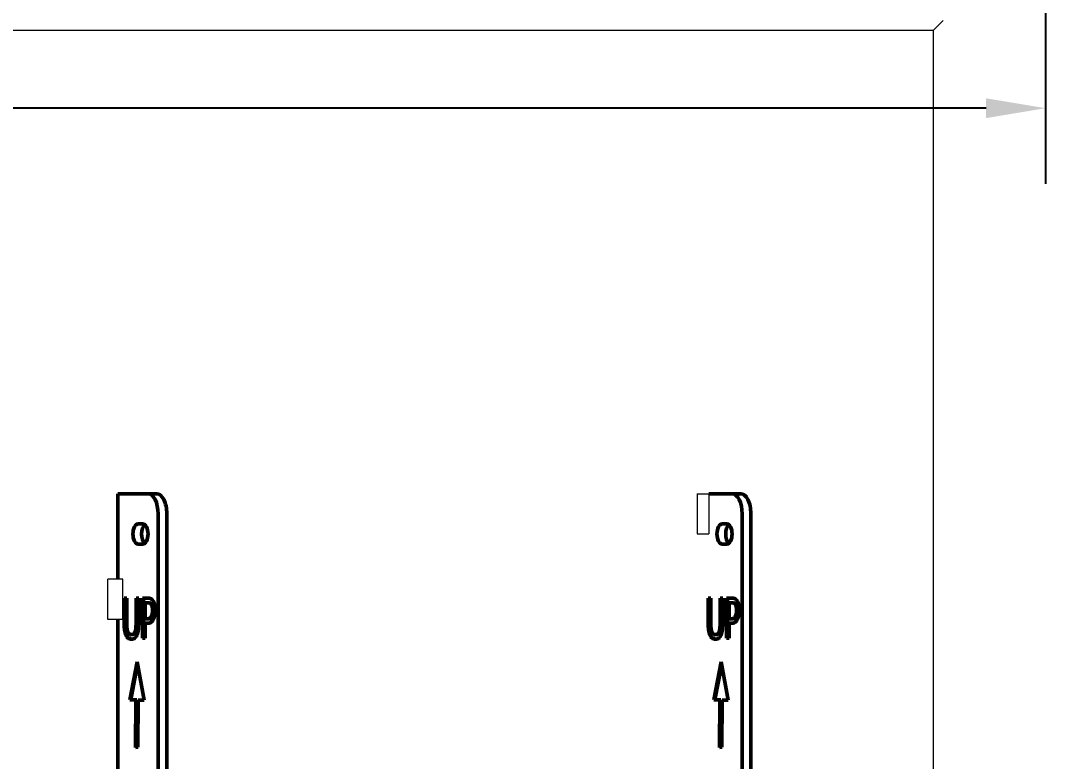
# Model space of a CAD drawing. Header units: inches. Extents: x 19 to 503, y 7 to 322.
# Drawn here: x 105.05 to 130.51, y 106.5 to 124.9 of the extents above; entities that cross this region are included whole.
import ezdxf

# ---------------------------------------------------------------- set-up
doc = ezdxf.new("R2010")
doc.units = ezdxf.units.IN
doc.header["$LTSCALE"] = 15
doc.header["$MEASUREMENT"] = 0
doc.layers.add('Dimension (ANSI)', color=7, linetype='Continuous', lineweight=25)
doc.layers.add('Visible (ANSI)', color=7, linetype='Continuous', lineweight=50)
doc.styles.add('MEMCOR Medium', font='arial.ttf')
doc.dimstyles.new('Default (ANSI)', dxfattribs={"dimscale": 15, "dimtxt": 0.1500000059604645, "dimasz": 0.09842519462108612, "dimexe": 0.125, "dimexo": 0.0625, "dimgap": 0.03149606299212598, "dimtad": 0, "dimtih": 1, "dimtoh": 1, "dimdec": 4, "dimrnd": 1e-08, "dimzin": 3, "dimdsep": 46, "dimlunit": 5, "dimtxsty": 'MEMCOR Medium', "dimcen": 0.09, "dimdle": 0.3937007874015748, "dimclrd": 256, "dimclre": 256, "dimclrt": 256, "dimadec": 0, "dimazin": 1, "dimtfac": 0.800000011920929, "dimtofl": 0, "dimtmove": 0, "dimatfit": 3, "dimfxl": 1, "dimfrac": 1, "dimtolj": 1, "dimtzin": 4, "dimlwd": -1, "dimlwe": -1, "dimarcsym": 0})

# ---------------------------------------------------------------- blocks, each defined once
blk = doc.blocks.new('*D19')
at = {"layer": 'Defpoints', "color": 0, "transparency": 16777216}
for p in [(76.44151917354199, 131.0309396494326), (130.5112939882424, 131.0309396494326), (130.5112939882424, 122.7233096018314)]:
    blk.add_point(p, dxfattribs=at)
at = {"layer": 'Dimension (ANSI)', "transparency": 16777216}
for p, q in [((76.44151917354199, 130.0934396494326), (76.44151917354199, 120.8483096018314)), ((130.5112939882424, 130.0934396494326), (130.5112939882424, 120.8483096018314)), ((76.44151917354199, 122.7233096018314), (68.22686254811369, 122.7233096018314)), ((129.0349160689261, 122.7233096018314), (77.91789709285828, 122.7233096018314))]:
    blk.add_line(p, q, dxfattribs=at)
for points in [[(77.91789709285828, 122.9693725883841), (77.91789709285828, 122.4772466152786), (76.44151917354199, 122.7233096018314)], [(129.0349160689261, 122.9693725883841), (129.0349160689261, 122.4772466152786), (130.5112939882424, 122.7233096018314)]]:
    blk.add_solid(points, dxfattribs=at)
at = {"layer": 'Dimension (ANSI)', "transparency": 16777216, "char_height": 2.250000089406967, "attachment_point": 5, "style": 'MEMCOR Medium'}
for s, insert in [('\\A1; 54{\\H0.8x;\\S1#16;} in', (59.22790347945332, 125.0376503577737)), ('\\A1;[1373.4 mm]', (59.22790347945332, 120.8089347576983))]:
    blk.add_mtext(s, dxfattribs=dict(at, insert=insert))

msp = doc.modelspace()

# ---------------------------------------------------------------- linework, layer by layer
at = {"layer": 'Visible (ANSI)', "linetype": 'Continuous', "lineweight": 18}
for p, q in [((127.7227823214303, 124.6509396494325), (127.9727479787115, 124.9009396494325)), ((127.7227823214303, 124.6509396494325), (79.22669963689725, 124.6509396494325)), ((127.7261135248977, 103.6236562132051), (127.7261135248977, 124.6542713105731)), ((121.8606658187334, 113.1509396494325), (122.1477145902943, 113.1509396494325)), ((121.8606658187334, 113.1509396494325), (121.8606658187334, 112.1509396494325)), ((122.1477145902943, 113.1509396494325), (122.1477145902943, 112.1509396494325)), ((121.8606658187334, 112.1509396494325), (122.1477145902943, 112.1509396494325)), ((107.5957871419709, 111.0259396494325), (107.2239930033772, 111.0259396494325)), ((107.2239930033772, 110.0259396494325), (107.2239930033772, 111.0259396494325)), ((107.5957871419709, 110.0259396494325), (107.5957871419709, 111.0259396494325)), ((107.5957871419709, 110.0259396494325), (107.2239930033772, 110.0259396494325))]:
    msp.add_line(p, q, dxfattribs=at)
at = {"layer": 'Visible (ANSI)'}
for p, q in [((108.2207871419705, 113.1509396494325), (107.4707871419709, 113.1509396494325)), ((107.4707871419709, 113.1509396494325), (107.4707871419709, 111.0259396494325)), ((108.4372934929167, 113.1509396494325), (108.2207871419705, 113.1509396494325)), ((122.7267126553624, 113.1509396494325), (122.1477145902943, 113.1509396494325)), ((122.9432190063086, 113.1509396494325), (122.7267126553624, 113.1509396494325)), ((108.4707871419704, 83.9009396494325), (108.4707871419704, 112.6509396494325)), ((108.6872934929166, 112.6509396494325), (108.6872934929166, 83.9009396494325)), ((122.9767126553623, 83.90093964943252), (122.9767126553622, 112.6509396494325)), ((123.1932190063084, 112.6509396494325), (123.1932190063085, 83.90093964943252)), ((107.9707871419707, 112.4009396494325), (108.0957871419706, 112.4009396494325)), ((122.4767126553625, 112.4009396494325), (122.6017126553625, 112.4009396494325)), ((108.0957871419706, 111.9009396494325), (107.9707871419707, 111.9009396494325)), ((122.6017126553625, 111.9009396494325), (122.4767126553625, 111.9009396494325)), ((107.6273383976512, 109.9365232360031), (107.6273383976512, 110.5605102606674)), ((107.6273383976512, 110.5605102606674), (107.6937889639141, 110.5605102606674)), ((107.6489890327458, 109.9365232360031), (107.6489890327458, 110.5605102606674)), ((107.6937889639141, 110.5605102606674), (107.6937889639141, 109.9365232360031)), ((107.9227192684175, 110.5605102606674), (107.9891698346804, 110.5605102606674)), ((107.9227192684175, 109.9332817449659), (107.9227192684175, 110.5605102606674)), ((107.9443699035121, 109.9332817449659), (107.9443699035121, 110.5605102606674)), ((107.9891698346804, 110.5605102606674), (107.9891698346804, 109.9365232360031)), ((108.0843886338986, 109.5605102756859), (108.0843886338986, 110.5605102606674)), ((108.0843886338986, 110.5605102606674), (108.2099964115907, 110.5605102606674)), ((108.1060392689932, 109.5605102756859), (108.1060392689932, 110.5605102606674)), ((122.133263911043, 109.9365232360032), (122.133263911043, 110.5605102606675)), ((122.133263911043, 110.5605102606675), (122.199714477306, 110.5605102606675)), ((122.1549145461377, 109.9365232360032), (122.1549145461377, 110.5605102606675)), ((122.199714477306, 110.5605102606675), (122.199714477306, 109.9365232360032)), ((122.4286447818093, 110.5605102606675), (122.4950953480722, 110.5605102606675)), ((122.4286447818093, 109.9332817449659), (122.4286447818093, 110.5605102606675)), ((122.4502954169039, 109.9332817449659), (122.4502954169039, 110.5605102606675)), ((122.4950953480722, 110.5605102606675), (122.4950953480722, 109.9365232360032)), ((122.5903141472904, 109.560510275686), (122.5903141472904, 110.5605102606675)), ((122.5903141472904, 110.5605102606675), (122.7159219249825, 110.5605102606675)), ((122.611964782385, 109.560510275686), (122.611964782385, 110.5605102606675)), ((108.2059445477942, 110.4454373288462), (108.1508392001615, 110.4454373288462)), ((108.1508392001615, 110.4454373288462), (108.1508392001615, 110.0467339312685)), ((108.2059445477942, 110.4454373288462), (108.2275951828888, 110.4454373288462)), ((122.711870061186, 110.4454373288463), (122.6567647135533, 110.4454373288463)), ((122.6567647135533, 110.4454373288463), (122.6567647135534, 110.0467339312685)), ((122.711870061186, 110.4454373288463), (122.7335206962806, 110.4454373288463)), ((107.470787141971, 110.0259396494325), (107.470787141971, 102.1509396494325)), ((108.1508392001615, 110.0467339312685), (108.1962200746825, 110.0467339312685)), ((108.1962200746825, 110.0467339312685), (108.2178707097771, 110.0467339312685)), ((108.302784092531, 110.106701515457), (108.3244347276256, 110.106701515457)), ((122.6567647135534, 110.0467339312685), (122.7021455880744, 110.0467339312685)), ((122.7021455880744, 110.0467339312685), (122.723796223169, 110.0467339312685)), ((122.8087096059228, 110.1067015154571), (122.8303602410174, 110.1067015154571)), ((108.1508392001615, 109.9332817449659), (108.1508392001615, 109.5605102756859)), ((108.2071601069331, 109.9332817449659), (108.1508392001615, 109.9332817449659)), ((122.6567647135534, 109.9332817449659), (122.6567647135534, 109.560510275686)), ((122.713085620325, 109.9332817449659), (122.6567647135534, 109.9332817449659)), ((107.808051522976, 109.6528927702466), (107.8297021580706, 109.6528927702466)), ((108.1508392001615, 109.5605102756859), (108.0843886338986, 109.5605102756859)), ((122.3139770363678, 109.6528927702467), (122.3356276714624, 109.6528927702467)), ((122.6567647135534, 109.560510275686), (122.5903141472904, 109.560510275686)), ((107.7703768931363, 108.031427006463), (107.9526804435617, 108.9745872438667)), ((107.9526804435617, 108.9745872438667), (108.1252790646046, 108.0244915491368)), ((122.2763024065282, 108.031427006463), (122.4586059569535, 108.9745872438667)), ((122.4586059569535, 108.9745872438667), (122.6312045779964, 108.0244915491368)), ((107.7920275282309, 108.031427006463), (107.9631701166997, 108.9168452223642)), ((122.2979530416228, 108.031427006463), (122.4690956300915, 108.9168452223643)), ((107.9184849498833, 108.0293281487508), (107.7703768931363, 108.031427006463)), ((107.7703768931363, 108.031427006463), (107.7920275282309, 108.031427006463)), ((107.9401355849779, 108.0293281487508), (107.7920275282309, 108.031427006463)), ((107.9112679124539, 106.8534078802187), (107.9184849498833, 108.0293281487508)), ((107.9184849498833, 108.0293281487508), (107.9401355849779, 108.0293281487508)), ((107.932920157077, 106.8536701314737), (107.9401355849779, 108.0293281487508)), ((107.9751315225627, 108.0280032716288), (107.9689501901558, 106.8541065260166)), ((107.9751315225627, 108.0280032716288), (107.9967821576573, 108.0280032716288)), ((108.1252790646046, 108.0244915491368), (107.9751315225627, 108.0280032716288)), ((108.1251866816688, 108.0250000852368), (107.9967821576573, 108.0280032716288)), ((122.4244104632751, 108.0293281487508), (122.2763024065282, 108.031427006463)), ((122.2763024065282, 108.031427006463), (122.2979530416228, 108.031427006463)), ((122.4460610983698, 108.0293281487508), (122.2979530416228, 108.031427006463)), ((122.4171934258458, 106.8534078802187), (122.4244104632751, 108.0293281487508)), ((122.4244104632751, 108.0293281487508), (122.4460610983698, 108.0293281487508)), ((122.4388456704688, 106.8536701314738), (122.4460610983698, 108.0293281487508)), ((122.4810570359546, 108.0280032716288), (122.4748757035476, 106.8541065260167)), ((122.4810570359546, 108.0280032716288), (122.5027076710492, 108.0280032716288)), ((122.6312045779964, 108.0244915491368), (122.4810570359546, 108.0280032716288)), ((122.6311121950606, 108.0250000852368), (122.5027076710492, 108.0280032716288)), ((107.9689501901558, 106.8541065260166), (107.9112679124539, 106.8534078802187)), ((122.4748757035476, 106.8541065260167), (122.4171934258458, 106.8534078802187))]:
    msp.add_line(p, q, dxfattribs=at)
for centre, major_axis, ratio, start_param, end_param in [((108.2207871419705, 112.6509396494325), (6.272473870723006e-16, 0.5000000000000012), 0.4999999999997287, 4.712388980384732, 6.283185307179608), ((108.4372934929167, 112.6509396494325), (-7.714587856830454e-16, 0.5000000000000028), 0.4999999999997286, 4.712388980384689, 6.283185307179586), ((122.7267126553624, 112.6509396494325), (6.384536953507494e-16, 0.5000000000000012), 0.4999999999997286, 4.712388980384732, 6.283185307179608), ((122.9432190063086, 112.6509396494325), (-7.602524774045964e-16, 0.5000000000000028), 0.4999999999997285, 4.712388980384689, 6.283185307179586), ((107.9707871419707, 112.1509396494325), (1.463214595781085e-15, -0.2499999999999992), 0.4999999999997287, 3.141592653589759, 6.283185307179552), ((108.1872934929168, 112.1509396494325), (-4.968548538476877e-16, 0.2500000000000011), 0.4999999999997287, 0.3747344327088299, 2.766858220881144), ((108.0957871419706, 112.1509396494325), (-1.434759022408027e-15, 0.2499999999999992), 0.4999999999997287, 3.14159265358976, 6.283185307179552), ((122.4767126553625, 112.1509396494325), (1.457611441641861e-15, -0.2499999999999992), 0.4999999999997286, 3.141592653589759, 6.283185307179552), ((122.6932190063087, 112.1509396494325), (-5.070992838239287e-16, 0.2500000000000004), 0.4999999999997286, 0.3747344327088292, 2.766858220880987), ((122.6017126553625, 112.1509396494325), (-1.429155868268802e-15, 0.2499999999999992), 0.4999999999997286, 3.14159265358976, 6.283185307179552)]:
    msp.add_ellipse(centre, major_axis=major_axis, ratio=ratio, start_param=start_param, end_param=end_param, dxfattribs=at)
for points in [[(108.2099964115907, 110.5605102606674), (108.2545669133524, 110.5605102606674), (108.3169656158188, 110.5313368413325), (108.3408716122183, 110.498111558201)], [(108.3408716122183, 110.498111558201), (108.3688294724142, 110.4600240385137), (108.4004340100271, 110.3425199884146), (108.4004340100271, 110.2590515942063)], [(122.7159219249825, 110.5605102606675), (122.7604924267442, 110.5605102606675), (122.8228911292106, 110.5313368413325), (122.8467971256101, 110.498111558201)], [(122.8467971256101, 110.498111558201), (122.8747549858061, 110.4600240385137), (122.9063595234189, 110.3425199884146), (122.9063595234189, 110.2590515942063)], [(108.2950855513176, 110.4073498091589), (108.2792832825112, 110.4284195009008), (108.2371438990274, 110.4454373288462), (108.2059445477942, 110.4454373288462)], [(108.3311471391066, 110.2549997304097), (108.3311471391066, 110.3068635870052), (108.3133189384019, 110.3830386263798), (108.2950855513176, 110.4073498091589)], [(108.302784092531, 110.106701515457), (108.3177759885781, 110.1366853075513), (108.3311471391066, 110.2071877376108), (108.3311471391066, 110.2549997304097)], [(108.4004340100271, 110.2590515942063), (108.4004340100271, 110.1942217734619), (108.3773383863869, 110.0775280961221), (108.3566738810247, 110.0370094581569)], [(122.8010110647094, 110.4073498091589), (122.785208795903, 110.4284195009009), (122.7430694124192, 110.4454373288463), (122.711870061186, 110.4454373288463)], [(122.8370726524984, 110.2549997304098), (122.8370726524984, 110.3068635870052), (122.8192444517938, 110.3830386263798), (122.8010110647094, 110.4073498091589)], [(122.8087096059228, 110.1067015154571), (122.8237015019699, 110.1366853075513), (122.8370726524984, 110.2071877376108), (122.8370726524984, 110.2549997304098)], [(122.9063595234189, 110.2590515942063), (122.9063595234189, 110.1942217734619), (122.8832638997788, 110.0775280961221), (122.8625993944165, 110.0370094581569)], [(108.1962200746825, 110.0467339312685), (108.2367387126477, 110.0467339312685), (108.2865766373449, 110.0726658595663), (108.302784092531, 110.106701515457)], [(108.3566738810247, 110.0370094581569), (108.330741952727, 109.9859559743207), (108.2606447090472, 109.9332817449659), (108.2071601069331, 109.9332817449659)], [(122.7021455880744, 110.0467339312685), (122.7426642260396, 110.0467339312685), (122.7925021507368, 110.0726658595663), (122.8087096059228, 110.1067015154571)], [(122.8625993944165, 110.0370094581569), (122.8366674661188, 109.9859559743207), (122.766570222439, 109.9332817449659), (122.713085620325, 109.9332817449659)], [(107.6751503904501, 109.6318230785047), (107.6488132757728, 109.6836869351002), (107.6273383976512, 109.829554031775), (107.6273383976512, 109.9365232360031)], [(107.6937889639141, 109.9365232360031), (107.6937889639141, 109.866831178703), (107.7027030642665, 109.7728279386236), (107.7152638420357, 109.7347404189364)], [(107.7152638420357, 109.7347404189364), (107.7286349925642, 109.6942217809711), (107.7748262398445, 109.6528927702466), (107.808051522976, 109.6528927702466)], [(107.808051522976, 109.6528927702466), (107.8392508742092, 109.6528927702466), (107.8878732397674, 109.6942217809711), (107.9012443902959, 109.7347404189364)], [(107.9012443902959, 109.7347404189364), (107.9138051680651, 109.7728279386236), (107.9227192684175, 109.8660208059437), (107.9227192684175, 109.9332817449659)], [(107.9891698346804, 109.9365232360031), (107.9891698346804, 109.8319851500529), (107.9681001429385, 109.6828765623409), (107.9413578418814, 109.6318230785047)], [(122.181075903842, 109.6318230785048), (122.1547387891646, 109.6836869351002), (122.133263911043, 109.829554031775), (122.133263911043, 109.9365232360032)], [(122.199714477306, 109.9365232360032), (122.199714477306, 109.866831178703), (122.2086285776583, 109.7728279386237), (122.2211893554275, 109.7347404189364)], [(122.2211893554275, 109.7347404189364), (122.234560505956, 109.6942217809712), (122.2807517532364, 109.6528927702467), (122.3139770363678, 109.6528927702467)], [(122.3139770363678, 109.6528927702467), (122.345176387601, 109.6528927702467), (122.3937987531592, 109.6942217809712), (122.4071699036878, 109.7347404189364)], [(122.4071699036878, 109.7347404189364), (122.419730681457, 109.7728279386237), (122.4286447818093, 109.8660208059437), (122.4286447818093, 109.9332817449659)], [(122.4950953480722, 109.9365232360032), (122.4950953480722, 109.8319851500529), (122.4740256563303, 109.6828765623409), (122.4472833552733, 109.6318230785048)], [(107.808051522976, 109.539440583944), (107.7638862075939, 109.539440583944), (107.6982460140903, 109.5856318312244), (107.6751503904501, 109.6318230785047)], [(107.9413578418815, 109.6318230785047), (107.917451845482, 109.5848214584651), (107.8542427702563, 109.539440583944), (107.808051522976, 109.539440583944)], [(122.3139770363678, 109.539440583944), (122.2698117209858, 109.539440583944), (122.2041715274821, 109.5856318312244), (122.181075903842, 109.6318230785048)], [(122.4472833552733, 109.6318230785048), (122.4233773588739, 109.5848214584651), (122.3601682836482, 109.539440583944), (122.3139770363678, 109.539440583944)]]:
    msp.add_open_spline(points, degree=2, dxfattribs=at)
for points, knots in [([(108.3167361864122, 110.4073498091589), (108.3024543742283, 110.4263922254042), (108.2880344506238, 110.4336289010282), (108.2633560378325, 110.443595183117), (108.244357724037, 110.4454373288462), (108.2275951828888, 110.4454373288462)], [-0.3818938295760734, -0.3818938295760734, -0.3818938295760734, -0.3818938295760734, -0.2554611270989197, -0.2554611270989197, 0, 0, 0, 0]), ([(108.3527977742012, 110.2549997304097), (108.3527977742012, 110.27528201762), (108.3517753219784, 110.2957450228384), (108.3462082616783, 110.338098323537), (108.3418749520725, 110.3540541092898), (108.3326372251616, 110.3817864475865), (108.3253265338231, 110.395896012611), (108.3167361864122, 110.4073498091589)], [-0.3372795691193959, -0.3372795691193959, -0.3372795691193959, -0.3372795691193959, -0.2539165574754846, -0.2539165574754846, -0.157342525365897, -0.157342525365897, 0, 0, 0, 0]), ([(108.3244347276256, 110.106701515457), (108.3292315078613, 110.1162950759284), (108.3335950706498, 110.1267021515996), (108.3413724372894, 110.1501069371878), (108.3441279406502, 110.1614740697964), (108.3510802095877, 110.1981314878302), (108.3527977742012, 110.2270167889129), (108.3527977742012, 110.2549997304097)], [-0.3778990737857397, -0.3778990737857397, -0.3778990737857397, -0.3778990737857397, -0.2983955769262049, -0.2983955769262049, -0.2132300142054256, -0.2132300142054256, 0, 0, 0, 0]), ([(122.8226616998041, 110.4073498091589), (122.8083798876201, 110.4263922254042), (122.7939599640156, 110.4336289010282), (122.7692815512244, 110.443595183117), (122.7502832374288, 110.4454373288463), (122.7335206962806, 110.4454373288463)], [-0.3818938295760734, -0.3818938295760734, -0.3818938295760734, -0.3818938295760734, -0.2554611270989197, -0.2554611270989197, 0, 0, 0, 0]), ([(122.8587232875931, 110.2549997304098), (122.8587232875931, 110.27528201762), (122.8577008353703, 110.2957450228385), (122.8521337750701, 110.338098323537), (122.8478004654643, 110.3540541092898), (122.8385627385534, 110.3817864475865), (122.831252047215, 110.395896012611), (122.8226616998041, 110.4073498091589)], [-0.3372795691193959, -0.3372795691193959, -0.3372795691193959, -0.3372795691193959, -0.2539165574754846, -0.2539165574754846, -0.157342525365897, -0.157342525365897, 0, 0, 0, 0]), ([(122.8303602410174, 110.1067015154571), (122.8351570212531, 110.1162950759284), (122.8395205840417, 110.1267021515996), (122.8472979506812, 110.1501069371878), (122.8500534540421, 110.1614740697964), (122.8570057229795, 110.1981314878303), (122.8587232875931, 110.227016788913), (122.8587232875931, 110.2549997304098)], [-0.3778990737857397, -0.3778990737857397, -0.3778990737857397, -0.3778990737857397, -0.2983955769262049, -0.2983955769262049, -0.2132300142054256, -0.2132300142054256, 0, 0, 0, 0]), ([(108.2178707097771, 110.0467339312685), (108.2331449570128, 110.0467339312685), (108.2495821146294, 110.0481158294191), (108.2819307001464, 110.0573291427928), (108.2919799024845, 110.0644209907337), (108.3083979319896, 110.079165471955), (108.3170427221424, 110.0911783039423), (108.3244347276256, 110.106701515457)], [-0.3720280769001585, -0.3720280769001585, -0.3720280769001585, -0.3720280769001585, -0.2742790032928341, -0.2742790032928341, -0.1633485371679347, -0.1633485371679347, 0, 0, 0, 0]), ([(122.723796223169, 110.0467339312685), (122.7390704704046, 110.0467339312685), (122.7555076280212, 110.0481158294191), (122.7878562135383, 110.0573291427928), (122.7979054158763, 110.0644209907337), (122.8143234453814, 110.079165471955), (122.8229682355342, 110.0911783039423), (122.8303602410174, 110.1067015154571)], [-0.3720280769001585, -0.3720280769001585, -0.3720280769001585, -0.3720280769001585, -0.2742790032928341, -0.2742790032928341, -0.1633485371679347, -0.1633485371679347, 0, 0, 0, 0]), ([(107.6968010255448, 109.6318230785047), (107.6881024697542, 109.6489525422153), (107.680599309655, 109.6679649831276), (107.6680422224817, 109.7102336481478), (107.663222093912, 109.7328766351743), (107.6552017578275, 109.787354389711), (107.6489890327458, 109.8415192408571), (107.6489890327458, 109.9365232360031)], [-1.834872944372431, -1.834872944372431, -1.834872944372431, -1.834872944372431, -1.283211597811784, -1.283211597811784, -0.7239304430125123, -0.7239304430125123, 0, 0, 0, 0]), ([(107.8297021580706, 109.6528927702466), (107.84296705857, 109.6528927702466), (107.8562593555161, 109.6556943509947), (107.8770069382182, 109.6667370956401), (107.889179845942, 109.6746169856862), (107.9097468469215, 109.7024318863662), (107.9170739689252, 109.71710085389), (107.9228950253905, 109.7347404189364)], [-0.7299087877856778, -0.7299087877856778, -0.7299087877856778, -0.7299087877856778, -0.3783755563365679, -0.3783755563365679, -0.161049569530945, -0.161049569530945, 0, 0, 0, 0]), ([(107.9228950253905, 109.7347404189364), (107.9314314051979, 109.7606249254491), (107.9369997285672, 109.7889689769746), (107.9414199420499, 109.8351802997481), (107.9443699035121, 109.8695043067736), (107.9443699035121, 109.9332817449659)], [-1.425366243235732, -1.425366243235732, -1.425366243235732, -1.425366243235732, -0.4859840790256224, -0.4859840790256224, 0, 0, 0, 0]), ([(122.2027265389366, 109.6318230785048), (122.1940279831461, 109.6489525422153), (122.1865248230468, 109.6679649831276), (122.1739677358736, 109.7102336481478), (122.1691476073039, 109.7328766351743), (122.1611272712193, 109.787354389711), (122.1549145461377, 109.8415192408572), (122.1549145461377, 109.9365232360032)], [-1.834872944372431, -1.834872944372431, -1.834872944372431, -1.834872944372431, -1.283211597811784, -1.283211597811784, -0.7239304430125123, -0.7239304430125123, 0, 0, 0, 0]), ([(122.3356276714624, 109.6528927702467), (122.3488925719618, 109.6528927702467), (122.362184868908, 109.6556943509947), (122.38293245161, 109.6667370956401), (122.3951053593339, 109.6746169856862), (122.4156723603133, 109.7024318863662), (122.4229994823171, 109.71710085389), (122.4288205387824, 109.7347404189364)], [-0.7299087877856778, -0.7299087877856778, -0.7299087877856778, -0.7299087877856778, -0.3783755563365679, -0.3783755563365679, -0.161049569530945, -0.161049569530945, 0, 0, 0, 0]), ([(122.4288205387824, 109.7347404189364), (122.4373569185897, 109.7606249254491), (122.4429252419591, 109.7889689769746), (122.4473454554417, 109.8351802997481), (122.4502954169039, 109.8695043067736), (122.4502954169039, 109.9332817449659)], [-1.425366243235732, -1.425366243235732, -1.425366243235732, -1.425366243235732, -0.4859840790256224, -0.4859840790256224, 0, 0, 0, 0]), ([(107.8191468110694, 109.5397809360763), (107.8068660317547, 109.5405856676966), (107.7945438082577, 109.5428660755911), (107.7688542733078, 109.551970078188), (107.7555825758665, 109.5593485104933), (107.7255241724094, 109.5849374366245), (107.7100878289173, 109.6052494717597), (107.6968010255448, 109.6318230785047)], [-0.6846163322001338, -0.6846163322001338, -0.6846163322001338, -0.6846163322001338, -0.4978653254867642, -0.4978653254867642, -0.2863653535568763, -0.2863653535568763, 0, 0, 0, 0]), ([(122.3250723244612, 109.5397809360763), (122.3127915451465, 109.5405856676966), (122.3004693216496, 109.5428660755911), (122.2747797866997, 109.5519700781881), (122.2615080892584, 109.5593485104933), (122.2314496858013, 109.5849374366245), (122.2160133423091, 109.6052494717597), (122.2027265389366, 109.6318230785048)], [-0.6846163322001338, -0.6846163322001338, -0.6846163322001338, -0.6846163322001338, -0.4978653254867642, -0.4978653254867642, -0.2863653535568763, -0.2863653535568763, 0, 0, 0, 0])]:
    msp.add_open_spline(points, degree=3, knots=knots, dxfattribs=at)

# ---------------------------------------------------------------- dimensions: what is measured, and where the dimension line sits
at = {"layer": 'Dimension (ANSI)'}
dim = msp.add_linear_dim(base=(130.5112939882424, 122.7233096018314), p1=(76.44151917354199, 131.0309396494326), p2=(130.5112939882424, 131.0309396494326), angle=180, text=' <> in\\X[1373.4 mm]', dimstyle='Default (ANSI)', override={"dimgap": 0.03149606299212598, "dimtih": 0, "dimtoh": 0, "dimdec": 4, "dimpost": '', "dimtol": 0, "dimlim": 0, "dimtp": 0, "dimtm": -0, "dimtdec": 2, "dimatfit": 2}, dxfattribs=at)
dim.commit()
dim.dimension.update_dxf_attribs({"geometry": '*D19', "text_midpoint": (59.22790347945332, 122.7233096018314), "dimtype": 160})

doc.saveas('drawing.dxf')
